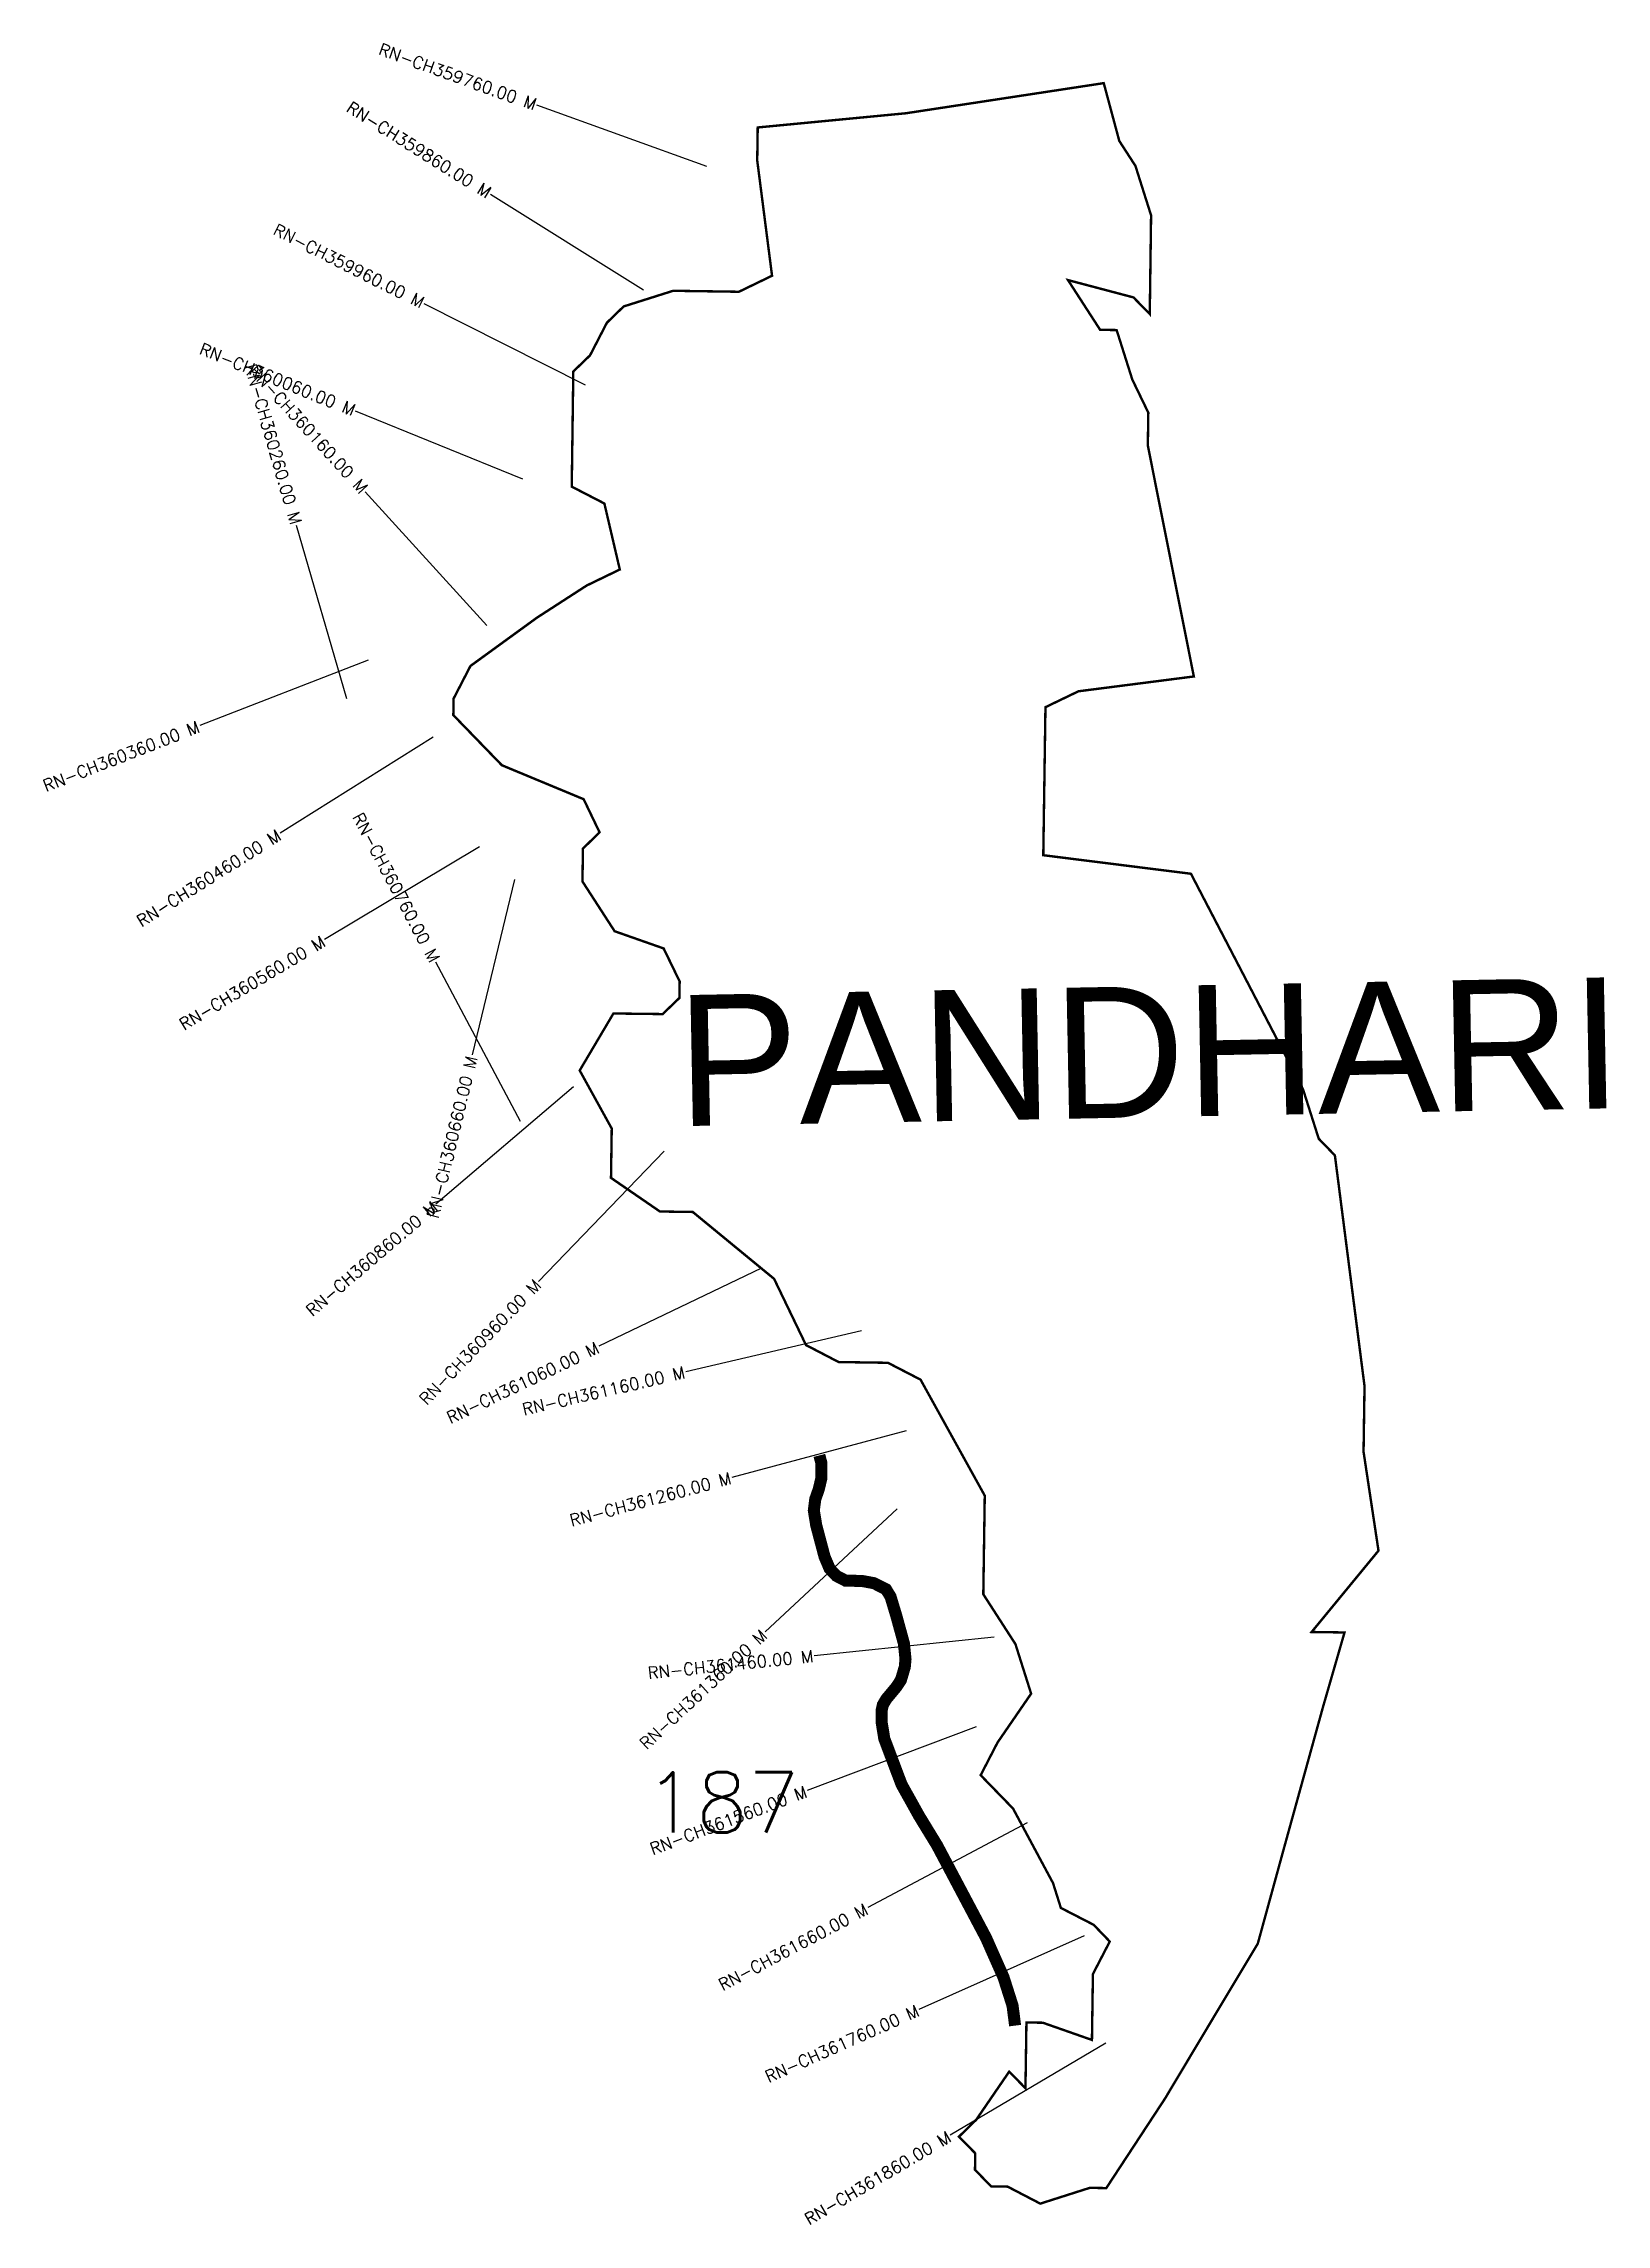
# Model space of a CAD drawing. Header units: metres. Extents: x 297133 to 298430, y 1972040 to 1973851.
import ezdxf
from ezdxf.enums import TextEntityAlignment as Align

# ---------------------------------------------------------------- set-up
doc = ezdxf.new("R2010")
doc.units = ezdxf.units.M
doc.header["$MEASUREMENT"] = 0
for name, color, linetype in [('ARTIFICIALLY PROTECTED', 4, 'Continuous'), ('CS', 134, 'Continuous'), ('CSMark', 6, 'Continuous'), ('VILLAGE NAME', 250, 'Continuous')]:
    doc.layers.add(name, color=color, linetype=linetype)
doc.styles.get("Standard").update_dxf_attribs({"font": 'simplex.shx'})

msp = doc.modelspace()

# ---------------------------------------------------------------- linework, layer by layer
at = {"color": 6, "const_width": 2, "flags": 128}
msp.add_lwpolyline([(297725.6, 1973780.9), (297848.7, 1973792.7), (298012.9, 1973817.7), (298025.8, 1973769.7), (298039.2, 1973749), (298052.2, 1973707.9), (298051.1, 1973626), (298037.6, 1973639.8), (297983.2, 1973654.2), (298009.9, 1973612.9), (298023.6, 1973612.7), (298036.6, 1973571.6), (298049.9, 1973544.1), (298049.5, 1973516.8), (298087.7, 1973325.1), (297991.9, 1973312.8), (297964.5, 1973299.6), (297962.7, 1973176.7), (298085.3, 1973161.3), (298178.3, 1972982.5), (298191.4, 1972941.3), (298204.8, 1972927.5), (298229.4, 1972736), (298228.6, 1972681.4), (298241, 1972599.3), (298185.5, 1972531.8), (298212.8, 1972531.4), (298195, 1972469.8), (298162.3, 1972351.5), (298140.8, 1972273.1), (298099.8, 1972204.7), (298063.8, 1972144.5), (298015, 1972070.1), (298001.3, 1972070.3), (297960.2, 1972057.2), (297933.1, 1972071.3), (297919.4, 1972071.5), (297906, 1972085.3), (297906.2, 1972099), (297892.7, 1972112.8), (297907, 1972126.8), (297934.4, 1972166.8), (297947.9, 1972153), (297948.7, 1972207.6), (297962.3, 1972207.4), (298003.1, 1972193.1), (298003.9, 1972247.8), (298017.9, 1972274.8), (298004.5, 1972288.7), (297977.3, 1972302.7), (297970.8, 1972323.3), (297937.6, 1972385.2), (297910.7, 1972412.9), (297924.7, 1972440), (297952.6, 1972480.6), (297939.6, 1972521.7), (297912.9, 1972563.1), (297914.1, 1972645), (297860.8, 1972741.3), (297833.7, 1972755.3), (297792.8, 1972755.9), (297765.7, 1972770), (297739.2, 1972825), (297671.7, 1972880.5), (297644.4, 1972880.9), (297603.8, 1972908.8), (297604.4, 1972949.8), (297577.8, 1972998), (297605.8, 1973045.3), (297646.7, 1973044.8), (297660.6, 1973058.2), (297660.8, 1973071.9), (297647.5, 1973099.3), (297606.8, 1973113.6), (297580.1, 1973154.9), (297580.5, 1973182.2), (297594.3, 1973195.7), (297581.1, 1973223.2), (297513.2, 1973251.4), (297472.9, 1973293), (297473.1, 1973306.7), (297487.1, 1973333.8), (297542.3, 1973373.9), (297583.6, 1973400.6), (297611.1, 1973413.9), (297598.3, 1973468.7), (297571.2, 1973482.7), (297572.5, 1973578.3), (297586.4, 1973591.7), (297600.4, 1973618.8), (297614.3, 1973632.3), (297655.4, 1973645.3), (297710, 1973644.5), (297737.5, 1973657.8), (297725.2, 1973753.5), (297725.6, 1973780.9)], dxfattribs=at)
at = {"layer": 'ARTIFICIALLY PROTECTED', "const_width": 10, "flags": 128}
msp.add_lwpolyline([(297776.8, 1972678.4), (297778.5, 1972671.9), (297778.3, 1972658.8), (297776.3, 1972650.3), (297773.4, 1972642.1), (297772.2, 1972632.7), (297774.2, 1972620.3), (297781.1, 1972594.3), (297785.3, 1972584.4), (297790.9, 1972578.4), (297798.4, 1972574.5), (297812.4, 1972574.1), (297815.2, 1972573.6), (297822.2, 1972572.3), (297832.1, 1972567.3), (297835.9, 1972561.1), (297840.8, 1972544.8), (297847, 1972522.2), (297848.3, 1972509.3), (297847.7, 1972502.7), (297844.5, 1972491.9), (297840.6, 1972486), (297832.4, 1972476.2), (297829.5, 1972471.3), (297828.6, 1972467.2), (297828.5, 1972456.8), (297830.7, 1972443.2), (297845, 1972405.3), (297859.4, 1972379.4), (297874.6, 1972354.5), (297915.1, 1972278), (297929.7, 1972245.1), (297937.2, 1972221.5), (297939.3, 1972205)], dxfattribs=at)
at = {"layer": 'CS'}
for p, q in [((297683.4, 1973748.4), (297542.3, 1973799.3)), ((297630.9, 1973645.7), (297503.7, 1973725.2)), ((297582.5, 1973567), (297448.6, 1973634.5)), ((297530.6, 1973488.8), (297391.7, 1973545.3)), ((297500.6, 1973367.5), (297399.7, 1973478.5)), ((297384.5, 1973306.4), (297342.8, 1973450.5)), ((297402.3, 1973338.7), (297262.5, 1973284.3)), ((297456.1, 1973274.8), (297329.1, 1973195)), ((297494.7, 1973183.6), (297365.9, 1973106.6)), ((297523.8, 1973156.6), (297488.5, 1973010.9)), ((297528.6, 1972955.5), (297458.3, 1973087.9)), ((297572.6, 1972984.3), (297458.4, 1972887.1)), ((297647.9, 1972930.9), (297543.7, 1972822.9)), ((297728.8, 1972833.9), (297593.6, 1972769.1)), ((297811.9, 1972781.8), (297665.8, 1972747.8)), ((297848.9, 1972698.9), (297704.1, 1972660.1)), ((297841.5, 1972634.1), (297731.8, 1972531.9)), ((297921.8, 1972527.4), (297772.6, 1972512)), ((297907.1, 1972453.1), (297766.8, 1972400.2)), ((297949.4, 1972373.4), (297816.9, 1972303.1)), ((297996.6, 1972279.4), (297859.5, 1972218.4)), ((298014.6, 1972190.4), (297885.4, 1972114.1))]:
    msp.add_line(p, q, dxfattribs=at)

# ---------------------------------------------------------------- texts
at = {"insert": (297631.7, 1972415.4), "char_height": 50, "attachment_point": 1}
msp.add_mtext_dynamic_manual_height_columns('187', width=84.374, gutter_width=1, heights=[74.2], dxfattribs=at)
at = {"layer": 'CSMark'}
for s, rotation, p in [('RN-CH359760.00 M', 340.1896, (297541.4, 1973799.6)), ('RN-CH359860.00 M', 327.9795, (297502.8, 1973725.8)), ('RN-CH359960.00 M', 333.2379, (297447.7, 1973634.9)), ('RN-CH360060.00 M', 337.8608, (297390.7, 1973545.7)), ('RN-CH360260.00 M', 286.1481, (297342.5, 1973451.5)), ('RN-CH360160.00 M', 312.2559, (297399.1, 1973479.2)), ('RN-CH360360.00 M', 21.2624, (297261.5, 1973283.9)), ('RN-CH360760.00 M', 297.9643, (297457.8, 1973088.8)), ('RN-CH360460.00 M', 32.1681, (297328.2, 1973194.4)), ('RN-CH360560.00 M', 30.8816, (297365.1, 1973106.1)), ('RN-CH360660.00 M', 76.3806, (297488.2, 1973009.9)), ('RN-CH360860.00 M', 40.4172, (297457.6, 1972886.4)), ('RN-CH360960.00 M', 46.0434, (297543, 1972822.2)), ('RN-CH361060.00 M', 25.6272, (297592.7, 1972768.6)), ('RN-CH361160.00 M', 13.0853, (297664.8, 1972747.6)), ('RN-CH361260.00 M', 15.0023, (297703.1, 1972659.8)), ('RN-CH361360.00 M', 42.9504, (297731, 1972531.2)), ('RN-CH361460.00 M', 5.8965, (297771.6, 1972511.9)), ('RN-CH361560.00 M', 20.6514, (297765.8, 1972399.8)), ('RN-CH361660.00 M', 27.9289, (297816, 1972302.6)), ('RN-CH361760.00 M', 24.0012, (297858.6, 1972218)), ('RN-CH361860.00 M', 30.5837, (297884.6, 1972113.6))]:
    msp.add_text(s, height=10, rotation=rotation, dxfattribs=at).set_placement(p, align=Align.MIDDLE_RIGHT)
at = {"layer": 'VILLAGE NAME', "insert": (297657.3, 1973060.4), "char_height": 108.748, "attachment_point": 1, "rotation": 1.1028}
msp.add_mtext_dynamic_manual_height_columns('{\\fArial|b0|i0|c0|p34;PANDHARI}', width=1571.314, gutter_width=543.7, heights=[0], dxfattribs=at)

doc.saveas('drawing.dxf')
